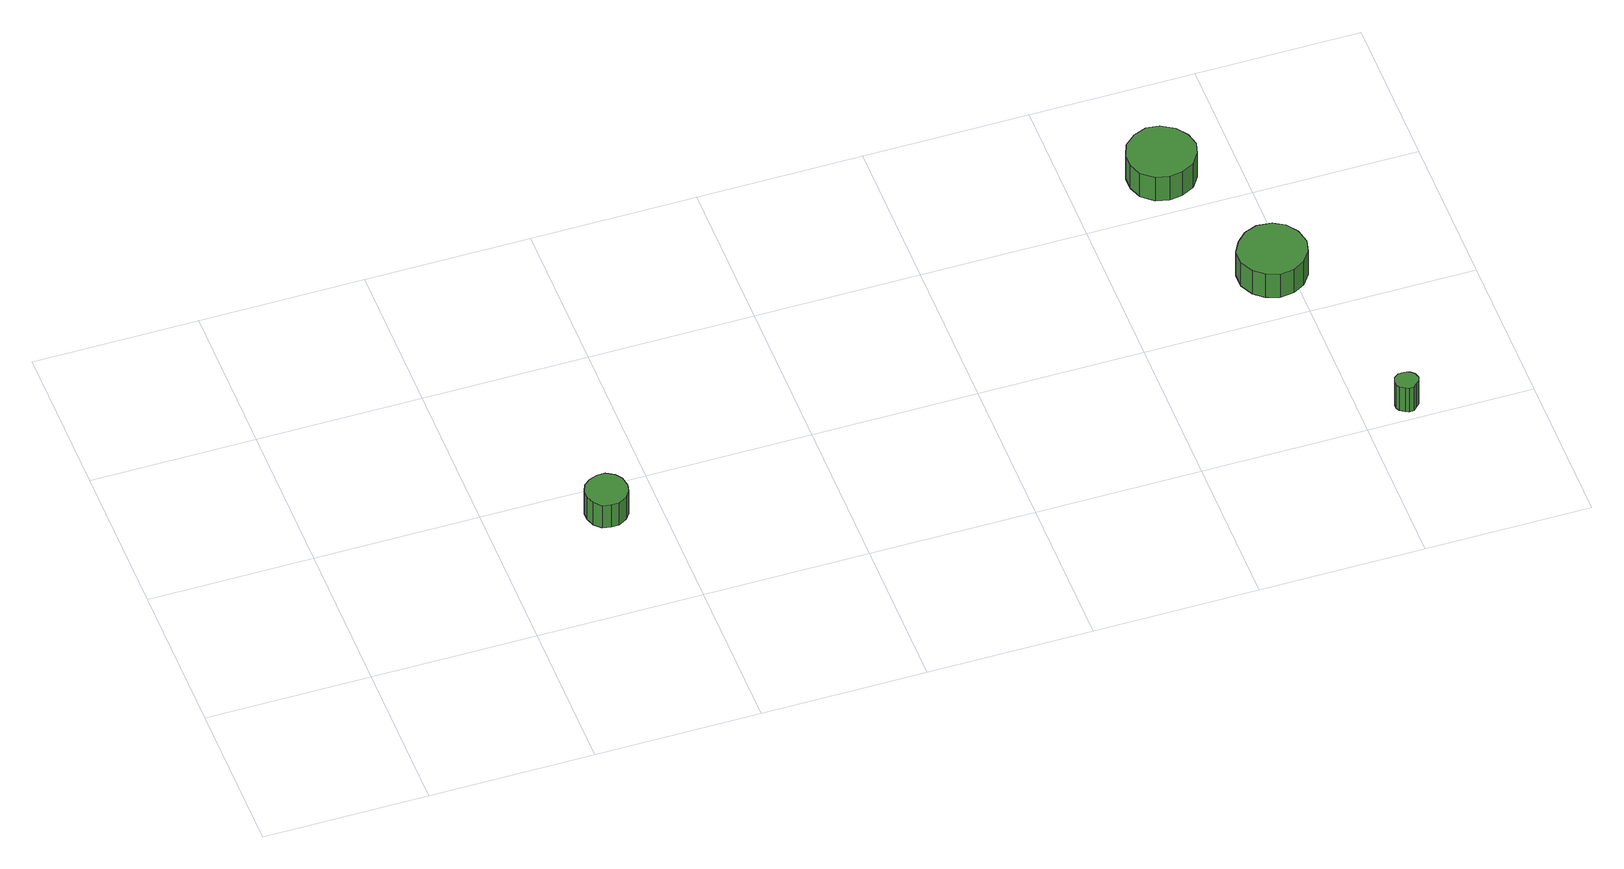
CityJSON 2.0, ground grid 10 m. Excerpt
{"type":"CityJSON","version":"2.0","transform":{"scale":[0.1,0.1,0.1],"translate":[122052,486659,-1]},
"CityObjects":{
"tree1":{"type":"SolitaryVegetationObject","attributes":{"function":"something"}},
"tree2":{"type":"SolitaryVegetationObject","attributes":{"function":"something"}},
"tree3":{"type":"SolitaryVegetationObject","attributes":{"function":"something"}},
"tree4":{"type":"SolitaryVegetationObject","attributes":{"function":"something"},"geometry":[{"type":"MultiSurface","lod":"1","boundaries":[[[0,1,2,3,4,5,6,7,8,9,10,11,12,13,14]],[[15,16,17,18,19,20,21,22,23,24,25,26,27,28,29]],[[0,29,28,1]],[[1,28,27,2]],[[2,27,26,3]],[[3,26,25,4]],[[4,25,24,5]],[[5,24,23,6]],[[6,23,22,7]],[[7,22,21,8]],[[8,21,20,9]],[[9,20,19,10]],[[10,19,18,11]],[[11,18,17,12]],[[12,17,16,13]],[[13,16,15,14]],[[14,15,29,0]]]}]},
"tree5":{"type":"SolitaryVegetationObject","attributes":{"function":"something"}},
"tree6":{"type":"SolitaryVegetationObject","attributes":{"function":"something"}},
"tree7":{"type":"SolitaryVegetationObject","attributes":{"function":"something"},"geometry":[{"type":"MultiSurface","lod":"1","boundaries":[[[30,31,32,33,34,35,36,37,38,39,40,41,42,43,44]],[[45,46,47,48,49,50,51,52,53,54,55,56,57,58,59]],[[30,59,58,31]],[[31,58,57,32]],[[32,57,56,33]],[[33,56,55,34]],[[34,55,54,35]],[[35,54,53,36]],[[36,53,52,37]],[[37,52,51,38]],[[38,51,50,39]],[[39,50,49,40]],[[40,49,48,41]],[[41,48,47,42]],[[42,47,46,43]],[[43,46,45,44]],[[44,45,59,30]]]}]},
"tree8":{"type":"SolitaryVegetationObject","attributes":{"function":"something"},"geometry":[{"type":"MultiSurface","lod":"1","boundaries":[[[60,61,62,63,64,65,66,67,68,69,70,71,72,73,74]],[[75,76,77,78,79,80,81,82,83,84,85,86,87,88,89]],[[60,89,88,61]],[[61,88,87,62]],[[62,87,86,63]],[[63,86,85,64]],[[64,85,84,65]],[[65,84,83,66]],[[66,83,82,67]],[[67,82,81,68]],[[68,81,80,69]],[[69,80,79,70]],[[70,79,78,71]],[[71,78,77,72]],[[72,77,76,73]],[[73,76,75,74]],[[74,75,89,60]]]}]},
"tree9":{"type":"SolitaryVegetationObject","attributes":{"function":"something"},"geometry":[{"type":"MultiSurface","lod":"1","boundaries":[[[90,91,92,93,94,95,96,97,98,99,100,101,102,103,104]],[[105,106,107,108,109,110,111,112,113,114,115,116,117,118,119]],[[90,119,118,91]],[[91,118,117,92]],[[92,117,116,93]],[[93,116,115,94]],[[94,115,114,95]],[[95,114,113,96]],[[96,113,112,97]],[[97,112,111,98]],[[98,111,110,99]],[[99,110,109,100]],[[100,109,108,101]],[[101,108,107,102]],[[102,107,106,103]],[[103,106,105,104]],[[104,105,119,90]]]}]}
},
"vertices":[
[182,80,25],[181,86,25],[178,90,25],[173,93,25],[168,93,25],[163,91,25],[159,88,25],[157,83,25],[157,78,25],[159,73,25],[163,69,25],[168,68,25],[173,68,25],[178,71,25],[181,75,25],[181,75,7],[178,71,7],[173,68,7],[168,68,7],[163,69,7],[159,73,7],[157,78,7],[157,83,7],[159,88,7],[163,91,7],[168,93,7],[173,93,7],[178,90,7],[181,86,7],[182,80,7],
[576,229,27],[574,237,27],[569,244,27],[561,249,27],[553,250,27],[545,247,27],[538,241,27],[535,233,27],[535,225,27],[538,217,27],[545,211,27],[553,209,27],[561,210,27],[569,214,27],[574,221,27],[574,221,8],[569,214,8],[561,210,8],[553,209,8],[545,211,8],[538,217,8],[535,225,8],[535,233,8],[538,241,8],[545,247,8],[553,250,8],[561,249,8],[569,244,8],[574,237,8],[576,229,8],
[610,135,27],[608,144,27],[603,151,27],[596,155,27],[587,156,27],[579,153,27],[573,147,27],[569,140,27],[569,131,27],[573,123,27],[579,118,27],[587,115,27],[596,116,27],[603,120,27],[608,127,27],[608,127,8],[603,120,8],[596,116,8],[587,115,8],[579,118,8],[573,123,8],[569,131,8],[569,140,8],[573,147,8],[579,153,8],[587,156,8],[596,155,8],[603,151,8],[608,144,8],[610,135,8],
[635,13,26],[634,16,26],[632,18,26],[630,19,26],[627,19,26],[625,19,26],[622,17,26],[621,14,26],[621,11,26],[622,9,26],[625,7,26],[627,6,26],[630,6,26],[632,8,26],[634,10,26],[634,10,7],[632,8,7],[630,6,7],[627,6,7],[625,7,7],[622,9,7],[621,11,7],[621,14,7],[622,17,7],[625,19,7],[627,19,7],[630,19,7],[632,18,7],[634,16,7],[635,13,7]
]}
